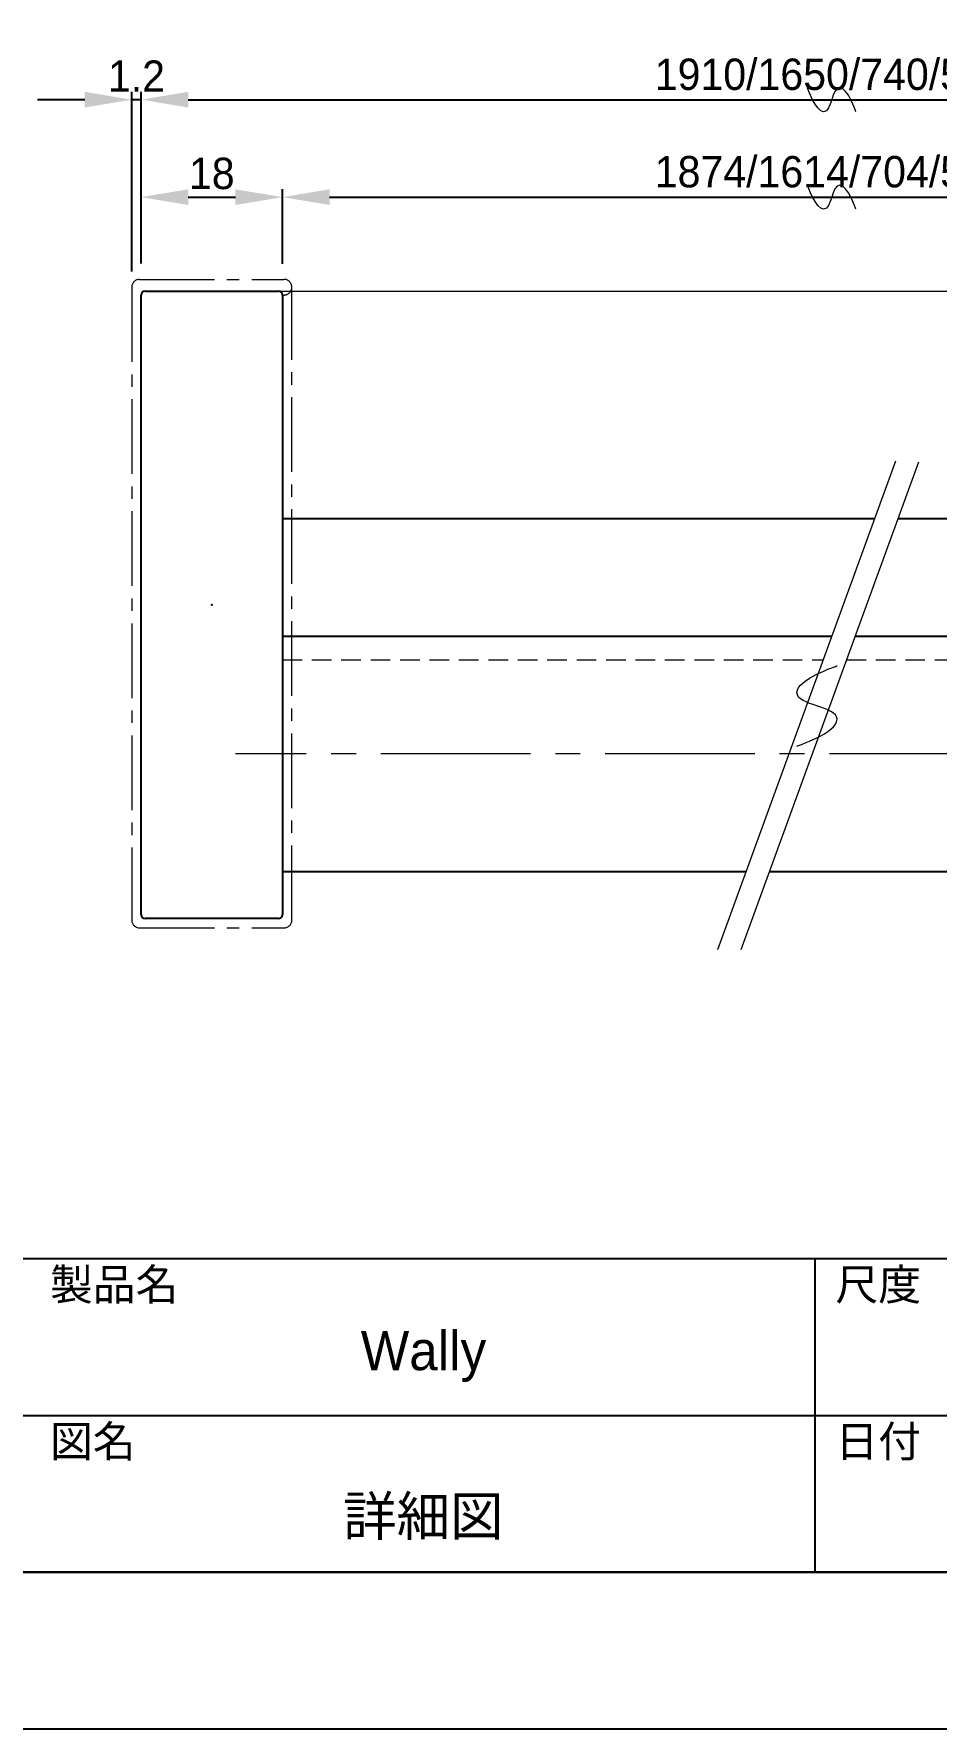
# Model space of a CAD drawing. Header units: millimetres. Extents: x 294 to 1873, y 2566 to 2986.
# Drawn here: x 1633 to 1748, y 2566 to 2782.2 of the extents above; entities that cross this region are included whole.
import ezdxf
from ezdxf.enums import TextEntityAlignment as Align

# ---------------------------------------------------------------- set-up
doc = ezdxf.new("R2010")
doc.units = ezdxf.units.MM
doc.linetypes.add('CENTER2', pattern=[28.575, 19.05, -3.175, 3.175, -3.175])
doc.linetypes.add('HIDDEN', pattern=[0.375, 0.25, -0.125])
doc.layers.add('0 @ 1', color=7, linetype='Continuous')
for name, color, linetype, lineweight in [('中心線', 7, 'CENTER2', 9), ('寸法・仕様', 255, 'Continuous', 9), ('弱線', 4, 'Continuous', 15), ('本体', 3, 'Continuous', 25), ('破線', 140, 'HIDDEN', 15)]:
    doc.layers.add(name, color=color, linetype=linetype, lineweight=lineweight)
doc.styles.add('x1', font='', dxfattribs={"height": 2})
doc.styles.add('x2', font='', dxfattribs={"height": 4})
doc.styles.add('図面枠', font='', dxfattribs={"height": 2.5})
doc.styles.get('x1').set_extended_font_data('MS PGothic')
doc.styles.get('x2').set_extended_font_data('MS PGothic')
doc.styles.get('図面枠').set_extended_font_data('MS PGothic')
doc.dimstyles.new('x2', dxfattribs={"dimtxt": 4, "dimasz": 6, "dimexe": 1, "dimexo": 2, "dimgap": 1, "dimtad": 1, "dimtoh": 1, "dimdec": 1, "dimdsep": 46, "dimtxsty": 'x2', "dimcen": 0.1, "dimadec": 1, "dimazin": 0, "dimtfac": 1, "dimtdec": 1, "dimtmove": 0, "dimatfit": 3, "dimfxl": 1, "dimtolj": 1, "dimtzin": 0, "dimarcsym": 0})

# ---------------------------------------------------------------- blocks, each defined once
blk = doc.blocks.new('Morita Aluminum for WEB x2')
for p, q in [((14.84, 56.08), (568.84, 56.08)), ((448.84, 16.08), (448.84, 56.08)), ((14.84, 36.08), (568.84, 36.08)), ((14.84, 16.08), (568.84, 16.08))]:
    blk.add_line(p, q)
for points in [[(-5.16, 416.08), (588.84, 416.08), (588.84, -3.92), (-5.16, -3.92)], [(14.84, 396.08), (568.84, 396.08), (568.84, 16.08), (14.84, 16.08)]]:
    blk.add_lwpolyline(points, close=True)
at = {"layer": '0 @ 1', "char_height": 4, "attachment_point": 1, "style": 'x1'}
for s, width, insert in [('製品名', 20.7769, (351.35, 54.77)), ('尺度', 13.9578, (451.44, 54.77)), ('図名', 13.9578, (351.35, 34.77)), ('日付', 13.9578, (451.44, 34.77))]:
    blk.add_mtext_dynamic_manual_height_columns(s, width=width, gutter_width=1, heights=[0], dxfattribs=dict(at, insert=insert))
blk = doc.blocks.new('*D22')
at = {"layer": 'Defpoints', "color": 0, "linetype": 'Continuous'}
for p in [(1822.7, 2773.79), (1646.7, 2750.88), (1822.7, 2750.88)]:
    blk.add_point(p, dxfattribs=at)
at = {"layer": '寸法・仕様', "color": 0, "linetype": 'Continuous', "lineweight": -2}
for p, q in [((1646.7, 2752.88), (1646.7, 2774.79)), ((1652.7, 2773.79), (1816.7, 2773.79)), ((1822.7, 2752.88), (1822.7, 2774.79))]:
    blk.add_line(p, q, dxfattribs=at)
at = {"layer": '寸法・仕様', "color": 0, "linetype": 'Continuous'}
for points in [[(1652.7, 2774.79), (1652.7, 2772.79), (1646.7, 2773.79)], [(1816.7, 2774.79), (1816.7, 2772.79), (1822.7, 2773.79)]]:
    blk.add_solid(points, dxfattribs=at)
at = {"layer": '寸法・仕様', "color": 0, "linetype": 'Continuous', "insert": (1734.7, 2777), "char_height": 4, "attachment_point": 5, "style": 'x2'}
blk.add_mtext('\\A1;1910/1650/740/540', dxfattribs=at)
blk = doc.blocks.new('*D23')
at = {"layer": 'Defpoints', "color": 0, "linetype": 'Continuous'}
for p in [(1645.5, 2773.79), (1645.5, 2749.88), (1646.7, 2750.88)]:
    blk.add_point(p, dxfattribs=at)
at = {"layer": '寸法・仕様', "color": 0, "linetype": 'Continuous', "lineweight": -2}
for p, q in [((1639.5, 2773.79), (1633.5, 2773.79)), ((1645.5, 2751.88), (1645.5, 2774.79)), ((1646.7, 2773.79), (1645.5, 2773.79)), ((1646.7, 2752.88), (1646.7, 2774.79)), ((1652.7, 2773.79), (1658.7, 2773.79))]:
    blk.add_line(p, q, dxfattribs=at)
at = {"layer": '寸法・仕様', "color": 0, "linetype": 'Continuous'}
for points in [[(1639.5, 2774.79), (1639.5, 2772.79), (1645.5, 2773.79)], [(1652.7, 2774.79), (1652.7, 2772.79), (1646.7, 2773.79)]]:
    blk.add_solid(points, dxfattribs=at)
at = {"layer": '寸法・仕様', "color": 0, "linetype": 'Continuous', "insert": (1646.1, 2776.79), "char_height": 4, "attachment_point": 5, "style": 'x2'}
blk.add_mtext('\\A1;1.2', dxfattribs=at)
blk = doc.blocks.new('*D26')
at = {"layer": 'Defpoints', "color": 0, "linetype": 'Continuous'}
for p in [(1664.7, 2761.36), (1646.7, 2750.88), (1664.7, 2750.86)]:
    blk.add_point(p, dxfattribs=at)
at = {"layer": '寸法・仕様', "color": 0, "linetype": 'Continuous', "lineweight": -2}
for p, q in [((1646.7, 2752.88), (1646.7, 2762.36)), ((1664.7, 2752.86), (1664.7, 2762.36)), ((1652.7, 2761.36), (1658.7, 2761.36))]:
    blk.add_line(p, q, dxfattribs=at)
at = {"layer": '寸法・仕様', "color": 0, "linetype": 'Continuous'}
for points in [[(1652.7, 2762.36), (1652.7, 2760.36), (1646.7, 2761.36)], [(1658.7, 2762.36), (1658.7, 2760.36), (1664.7, 2761.36)]]:
    blk.add_solid(points, dxfattribs=at)
at = {"layer": '寸法・仕様', "color": 0, "linetype": 'Continuous', "insert": (1655.7, 2764.36), "char_height": 4, "attachment_point": 5, "style": 'x2'}
blk.add_mtext('\\A1;18', dxfattribs=at)
blk = doc.blocks.new('*D27')
at = {"layer": 'Defpoints', "color": 0, "linetype": 'Continuous'}
for p in [(1804.7, 2761.36), (1664.7, 2750.88), (1804.7, 2750.88)]:
    blk.add_point(p, dxfattribs=at)
at = {"layer": '寸法・仕様', "color": 0, "linetype": 'Continuous', "lineweight": -2}
for p, q in [((1664.7, 2752.88), (1664.7, 2762.36)), ((1804.7, 2752.88), (1804.7, 2762.36)), ((1670.7, 2761.36), (1798.7, 2761.36))]:
    blk.add_line(p, q, dxfattribs=at)
at = {"layer": '寸法・仕様', "color": 0, "linetype": 'Continuous'}
for points in [[(1670.7, 2762.36), (1670.7, 2760.36), (1664.7, 2761.36)], [(1798.7, 2762.36), (1798.7, 2760.36), (1804.7, 2761.36)]]:
    blk.add_solid(points, dxfattribs=at)
at = {"layer": '寸法・仕様', "color": 0, "linetype": 'Continuous', "insert": (1734.7, 2764.58), "char_height": 4, "attachment_point": 5, "style": 'x2'}
blk.add_mtext('\\A1;1874/1614/704/504', dxfattribs=at)

msp = doc.modelspace()

# ---------------------------------------------------------------- linework, layer by layer
at = {"layer": '中心線', "ltscale": 0.5}
for p, q in [((1645.5, 2749.88), (1645.5, 2669.18)), ((1646.5, 2750.88), (1664.9, 2750.88)), ((1665.9, 2669.18), (1665.9, 2749.88)), ((1646.5, 2668.18), (1664.9, 2668.18))]:
    msp.add_line(p, q, dxfattribs=at)
at = {"layer": '中心線'}
msp.add_line((1810.61, 2690.38), (1658.7, 2690.38), dxfattribs=at)
at = {"layer": '中心線', "ltscale": 0.5}
for centre, start, end in [((1646.5, 2749.88), 90, 180), ((1664.9, 2749.88), 256.5662, 90), ((1646.5, 2669.18), 180, 270), ((1664.9, 2669.18), 270, 0)]:
    msp.add_arc(centre, 1, start, end, dxfattribs=at)
at = {"layer": '寸法・仕様'}
for p, q in [((1742.82, 2727.7), (1720.14, 2665.38)), ((1745.75, 2727.59), (1723.11, 2665.38))]:
    msp.add_line(p, q, dxfattribs=at)
for points in [[(1737.77, 2772.25), (1737.77, 2772.25), (1736.74, 2775.32), (1735.72, 2775.32), (1734.7, 2775.32), (1734.7, 2772.25), (1733.67, 2772.25), (1732.65, 2772.25), (1731.62, 2775.32), (1731.62, 2775.32)], [(1737.77, 2759.82), (1737.77, 2759.82), (1736.74, 2762.9), (1735.72, 2762.9), (1734.7, 2762.9), (1734.7, 2759.82), (1733.67, 2759.82), (1732.65, 2759.82), (1731.62, 2762.9), (1731.62, 2762.9)], [(1730.26, 2691.37), (1730.26, 2691.37), (1735.38, 2693.07), (1735.38, 2694.78), (1735.38, 2696.49), (1730.26, 2696.49), (1730.26, 2698.19), (1730.26, 2699.9), (1735.38, 2701.61), (1735.38, 2701.61)]]:
    msp.add_open_spline(points, degree=3, knots=[0, 0, 0, 0, 1, 1, 1, 2, 2, 2, 3, 3, 3, 3], dxfattribs=at)
at = {"layer": '弱線'}
msp.add_line((1664.2, 2749.38), (1805.2, 2749.38), dxfattribs=at)
at = {"layer": '本体'}
for p, q in [((1646.7, 2669.88), (1646.7, 2748.88)), ((1647.2, 2749.38), (1664.2, 2749.38)), ((1664.7, 2748.88), (1664.7, 2669.88)), ((1664.7, 2720.38), (1740.15, 2720.38)), ((1743.13, 2720.38), (1804.7, 2720.38)), ((1664.7, 2705.38), (1734.7, 2705.38)), ((1737.67, 2705.38), (1804.7, 2705.38)), ((1664.7, 2675.38), (1723.78, 2675.38)), ((1726.75, 2675.38), (1804.7, 2675.38)), ((1664.2, 2669.38), (1647.2, 2669.38))]:
    msp.add_line(p, q, dxfattribs=at)
for centre, start, end in [((1647.2, 2748.88), 90, 180), ((1664.2, 2748.88), 0, 90), ((1647.2, 2669.88), 180, 270), ((1664.2, 2669.88), 270, 0)]:
    msp.add_arc(centre, 0.5, start, end, dxfattribs=at)
msp.add_point((1655.7, 2709.38), dxfattribs=at)
msp.add_point((1655.7, 2709.38), dxfattribs=at)
at = {"layer": '破線', "ltscale": 10}
for p, q in [((1664.7, 2702.38), (1733.6, 2702.38)), ((1736.58, 2702.38), (1804.7, 2702.38))]:
    msp.add_line(p, q, dxfattribs=at)

# ---------------------------------------------------------------- block references
msp.add_blockref('Morita Aluminum for WEB x2', (1283.73, 2569.95))

# ---------------------------------------------------------------- texts
at = {"linetype": 'Continuous', "style": '図面枠'}
for s, p in [('Wally', (1682.68, 2611.79)), ('詳細図', (1682.65, 2590.69))]:
    msp.add_text(s, height=5, dxfattribs=at).set_placement(p, align=Align.CENTER)

# ---------------------------------------------------------------- dimensions: what is measured, and where the dimension line sits
at = {"layer": '寸法・仕様', "linetype": 'Continuous'}
dim = msp.add_linear_dim(base=(1645.5, 2773.79), p1=(1646.7, 2750.88), p2=(1645.5, 2749.88), dimstyle='x2', dxfattribs=at)
dim.commit()
dim.dimension.update_dxf_attribs({"geometry": '*D23', "text_midpoint": (1646.1, 2773.79), "dimtype": 160})
for base, p1, p2, text, picture, middle in [((1822.7, 2773.79), (1646.7, 2750.88), (1822.7, 2750.88), '1910/1650/740/540', '*D22', (1734.7, 2777)), ((1804.7, 2761.36), (1664.7, 2750.88), (1804.7, 2750.88), '1874/1614/704/504', '*D27', (1734.7, 2764.58))]:
    dim = msp.add_linear_dim(base=base, p1=p1, p2=p2, text=text, dimstyle='x2', dxfattribs=at)
    dim.commit()
    dim.dimension.update_dxf_attribs({"geometry": picture, "text_midpoint": middle})
dim = msp.add_linear_dim(base=(1664.7, 2761.36), p1=(1646.7, 2750.88), p2=(1664.7, 2750.86), dimstyle='x2', dxfattribs=at)
dim.commit()
dim.dimension.update_dxf_attribs({"geometry": '*D26', "text_midpoint": (1655.7, 2764.36)})

doc.saveas('drawing.dxf')
